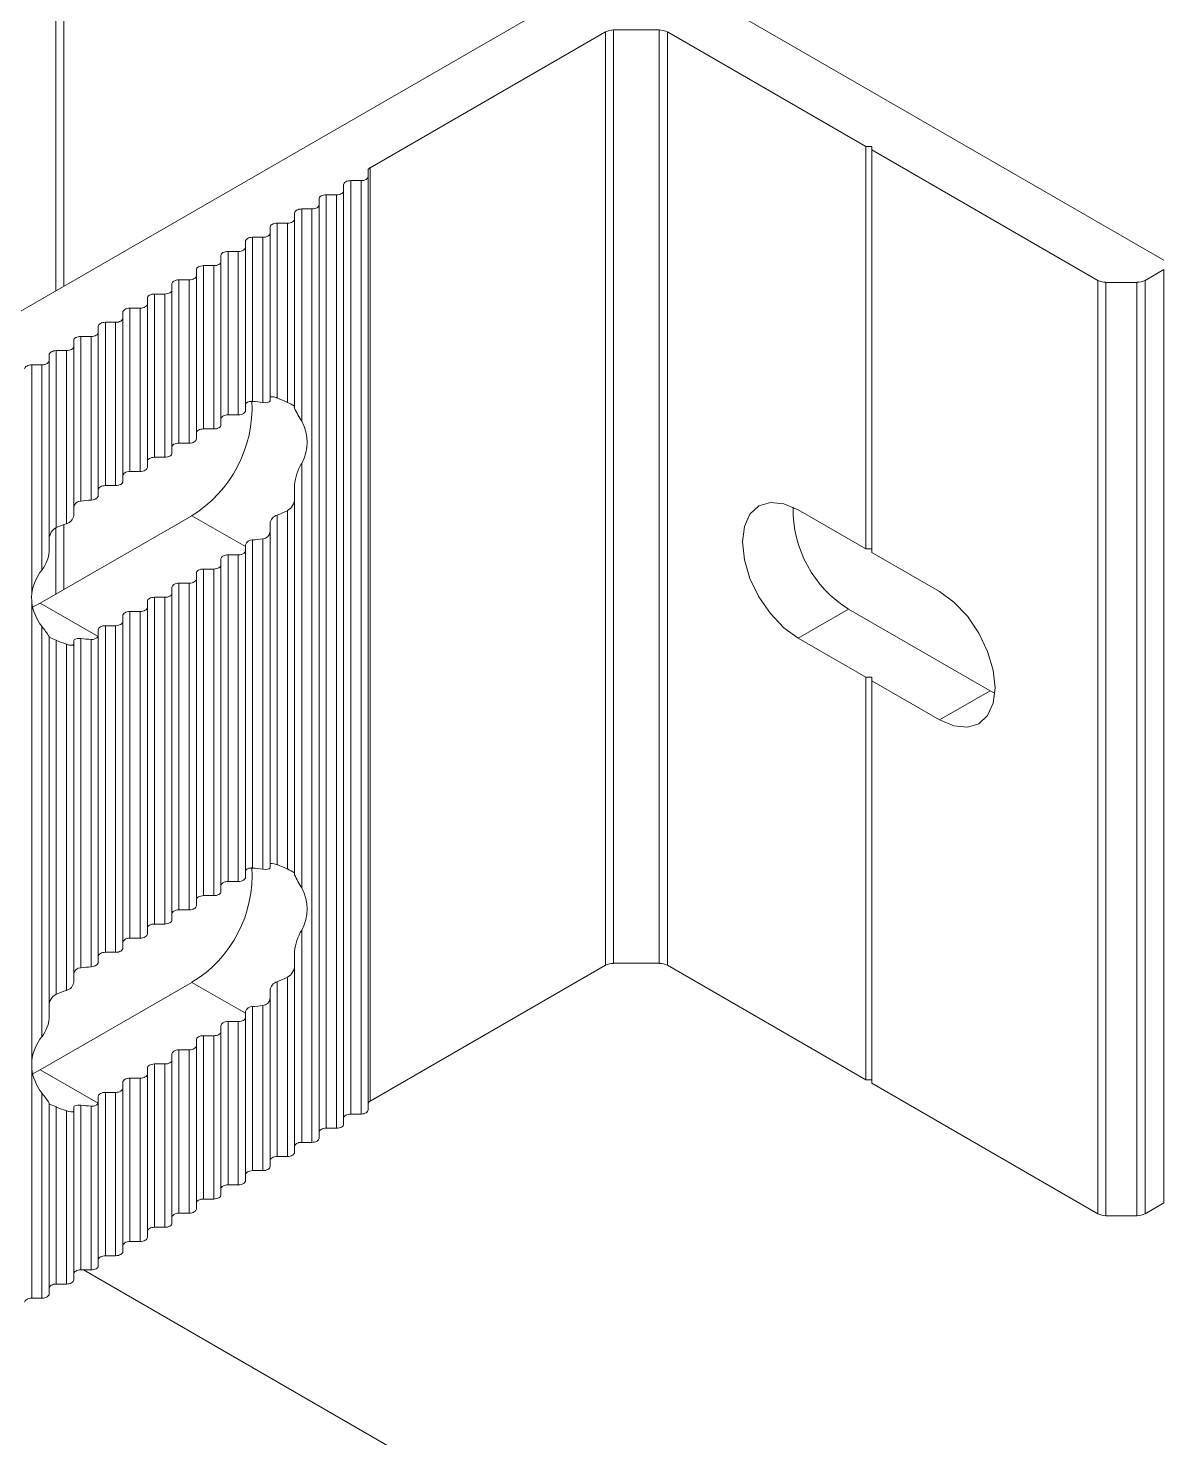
# Model space of a CAD drawing. Header units: millimetres. Extents: x 39 to 459, y 26 to 647.
# Drawn here: x 64.864 to 66.056, y 246.018 to 247.498 of the extents above; entities that cross this region are included whole.
import ezdxf

# ---------------------------------------------------------------- set-up
doc = ezdxf.new("R2010")
doc.units = ezdxf.units.MM
doc.layers.add('ANTET', color=7, linetype='Continuous')

# ---------------------------------------------------------------- blocks, each defined once
blk = doc.blocks.new('Griyaj Montajı')
at = {"color": 8, "linetype": 'Continuous', "lineweight": 15}
for p, q in [((11047.8477, 2139.5584), (11047.8477, 2138.9188)), ((11047.8562, 2139.5564), (11047.8562, 2138.9237)), ((11047.8477, 2138.6703), (11047.8477, 2138.6003)), ((11047.8562, 2138.6733), (11047.8562, 2138.6052))]:
    blk.add_line(p, q, dxfattribs=at)
at = {"color": 7, "linetype": 'Continuous', "lineweight": 15}
for p, q in [((11048.4607, 2139.2686), (11049.0109, 2138.951)), ((11048.3795, 2139.2257), (11047.6172, 2138.7857)), ((11048.4248, 2139.1907), (11048.1778, 2139.0481)), ((11048.4248, 2139.1907), (11048.4248, 2138.2108)), ((11048.4333, 2139.1927), (11048.4812, 2139.1927)), ((11048.4333, 2139.1927), (11048.4333, 2138.2129)), ((11048.4812, 2139.1927), (11048.4812, 2138.2129)), ((11048.4897, 2139.1907), (11048.698, 2139.0704)), ((11048.4897, 2139.1907), (11048.4897, 2138.2108)), ((11048.7044, 2139.0704), (11048.698, 2139.0704)), ((11048.698, 2139.0704), (11048.698, 2138.6479)), ((11048.7044, 2139.0704), (11048.7044, 2139.0667)), ((11048.7044, 2139.0667), (11048.9416, 2138.9298)), ((11048.7044, 2139.0667), (11048.7044, 2138.6442)), ((11048.1778, 2139.0481), (11048.1778, 2138.0682)), ((11048.1573, 2139.0345), (11048.1681, 2139.0345)), ((11048.1573, 2139.0345), (11048.1573, 2138.0546)), ((11048.1681, 2139.0345), (11048.1681, 2138.0546)), ((11048.1756, 2139.0388), (11048.1756, 2139.045)), ((11048.1756, 2139.0388), (11048.1756, 2138.059)), ((11048.1316, 2139.0196), (11048.1423, 2139.0196)), ((11048.1316, 2139.0196), (11048.1316, 2138.0398)), ((11048.1423, 2139.0196), (11048.1423, 2138.0398)), ((11048.1498, 2139.0239), (11048.1498, 2139.0302)), ((11048.1498, 2139.0239), (11048.1498, 2138.0441)), ((11048.1058, 2139.0048), (11048.1166, 2139.0048)), ((11048.1058, 2139.0048), (11048.1058, 2138.7819)), ((11048.1166, 2139.0048), (11048.1166, 2138.0249)), ((11048.1241, 2139.0091), (11048.1241, 2139.0153)), ((11048.1241, 2139.0091), (11048.1241, 2138.0292)), ((11048.0801, 2138.9899), (11048.0908, 2138.9899)), ((11048.0801, 2138.9899), (11048.0801, 2138.8063)), ((11048.0908, 2138.9899), (11048.0908, 2138.8018)), ((11048.0983, 2138.9942), (11048.0983, 2139.0004)), ((11048.0983, 2138.9942), (11048.0983, 2138.7977)), ((11048.0543, 2138.975), (11048.0651, 2138.975)), ((11048.0543, 2138.975), (11048.0543, 2138.8028)), ((11048.0651, 2138.975), (11048.0651, 2138.8016)), ((11048.0726, 2138.9793), (11048.0726, 2138.9856)), ((11048.0726, 2138.9793), (11048.0726, 2138.8033)), ((11048.0285, 2138.9601), (11048.0393, 2138.9601)), ((11048.0285, 2138.9601), (11048.0285, 2138.7887)), ((11048.0393, 2138.9601), (11048.0393, 2138.7887)), ((11048.0468, 2138.9645), (11048.0468, 2138.9707)), ((11048.0468, 2138.9645), (11048.0468, 2138.793)), ((11048.0028, 2138.9453), (11048.0135, 2138.9453)), ((11048.0028, 2138.9453), (11048.0028, 2138.7738)), ((11048.0135, 2138.9453), (11048.0135, 2138.7738)), ((11048.021, 2138.9496), (11048.021, 2138.9558)), ((11048.021, 2138.9496), (11048.021, 2138.7781)), ((11047.977, 2138.9304), (11047.9878, 2138.9304)), ((11047.977, 2138.9304), (11047.977, 2138.7589)), ((11047.9878, 2138.9304), (11047.9878, 2138.7589)), ((11047.9953, 2138.9347), (11047.9953, 2138.9409)), ((11047.9953, 2138.9347), (11047.9953, 2138.7633)), ((11048.9416, 2138.9298), (11048.9416, 2137.9499)), ((11048.9911, 2138.9298), (11049.0109, 2138.9412)), ((11048.9911, 2138.9298), (11048.9911, 2137.9499)), ((11049.0109, 2138.9412), (11049.0109, 2137.9614)), ((11047.9513, 2138.9155), (11047.962, 2138.9155)), ((11047.9513, 2138.9155), (11047.9513, 2138.7441)), ((11047.962, 2138.9155), (11047.962, 2138.7441)), ((11047.9695, 2138.9199), (11047.9695, 2138.9261)), ((11047.9695, 2138.9199), (11047.9695, 2138.7484)), ((11048.9501, 2138.9277), (11048.9826, 2138.9277)), ((11048.9501, 2138.9277), (11048.9501, 2137.9479)), ((11048.9826, 2138.9277), (11048.9826, 2137.9479)), ((11047.9255, 2138.9007), (11047.9363, 2138.9007)), ((11047.9255, 2138.9007), (11047.9255, 2138.7292)), ((11047.9363, 2138.9007), (11047.9363, 2138.7292)), ((11047.9438, 2138.905), (11047.9438, 2138.9112)), ((11047.9438, 2138.905), (11047.9438, 2138.7335)), ((11047.8998, 2138.8858), (11047.9105, 2138.8858)), ((11047.8998, 2138.8858), (11047.8998, 2138.7143)), ((11047.9105, 2138.8858), (11047.9105, 2138.7143)), ((11047.918, 2138.8901), (11047.918, 2138.8963)), ((11047.918, 2138.8901), (11047.918, 2138.7187)), ((11047.874, 2138.8709), (11047.8848, 2138.8709)), ((11047.874, 2138.8709), (11047.874, 2138.6981)), ((11047.8848, 2138.8709), (11047.8848, 2138.699)), ((11047.8923, 2138.8753), (11047.8923, 2138.8815)), ((11047.8923, 2138.8753), (11047.8923, 2138.7038)), ((11047.8482, 2138.8561), (11047.859, 2138.8561)), ((11047.8482, 2138.8561), (11047.8482, 2138.6702)), ((11047.859, 2138.8561), (11047.859, 2138.6743)), ((11047.8665, 2138.8604), (11047.8665, 2138.8666)), ((11047.8665, 2138.8604), (11047.8665, 2138.6831)), ((11047.8225, 2138.8412), (11047.8332, 2138.8412)), ((11047.8225, 2138.8412), (11047.8225, 2138.6004)), ((11047.8332, 2138.8412), (11047.8332, 2138.6261)), ((11047.8407, 2138.8455), (11047.8407, 2138.8517)), ((11047.8407, 2138.8455), (11047.8407, 2138.645)), ((11048.0983, 2138.7977), (11048.0983, 2138.7958)), ((11048.0393, 2138.7887), (11048.0285, 2138.7887)), ((11048.0135, 2138.7738), (11048.0028, 2138.7738)), ((11047.9878, 2138.7589), (11047.977, 2138.7589)), ((11047.962, 2138.7441), (11047.9513, 2138.7441)), ((11048.1058, 2138.7377), (11048.1058, 2138.2919)), ((11047.9363, 2138.7292), (11047.9255, 2138.7292)), ((11047.9105, 2138.7143), (11047.8998, 2138.7143)), ((11048.0983, 2138.7151), (11048.0983, 2138.7008)), ((11048.0983, 2138.7008), (11048.0983, 2138.3078)), ((11047.9905, 2138.6828), (11047.8314, 2138.5909)), ((11048.0468, 2138.6503), (11047.9905, 2138.6828)), ((11048.0801, 2138.6835), (11048.0801, 2138.3164)), ((11048.0908, 2138.6881), (11048.0908, 2138.3119)), ((11048.6269, 2138.6889), (11048.698, 2138.6479)), ((11048.0726, 2138.6654), (11048.0726, 2138.3134)), ((11048.0468, 2138.6503), (11048.0468, 2138.646)), ((11048.0543, 2138.6573), (11048.0543, 2138.3128)), ((11048.0651, 2138.6585), (11048.0651, 2138.3117)), ((11048.021, 2138.6374), (11048.021, 2138.6312)), ((11048.0393, 2138.6417), (11048.0285, 2138.6417)), ((11048.0285, 2138.6417), (11048.0285, 2138.2987)), ((11048.0393, 2138.6417), (11048.0393, 2138.2987)), ((11048.0468, 2138.646), (11048.0468, 2138.3031)), ((11048.698, 2138.6479), (11048.7044, 2138.6479)), ((11048.7044, 2138.6442), (11048.7754, 2138.6032)), ((11047.9953, 2138.6225), (11047.9953, 2138.6163)), ((11048.0135, 2138.6268), (11048.0028, 2138.6268)), ((11048.0028, 2138.6268), (11048.0028, 2138.2839)), ((11048.0135, 2138.6268), (11048.0135, 2138.2839)), ((11048.021, 2138.6312), (11048.021, 2138.2882)), ((11047.9695, 2138.6076), (11047.9695, 2138.6014)), ((11047.9878, 2138.612), (11047.977, 2138.612)), ((11047.977, 2138.612), (11047.977, 2138.269)), ((11047.9878, 2138.612), (11047.9878, 2138.269)), ((11047.9953, 2138.6163), (11047.9953, 2138.2733)), ((11047.8225, 2138.592), (11047.8225, 2138.1105)), ((11047.8314, 2138.5909), (11047.8233, 2138.5868)), ((11047.8921, 2138.5559), (11047.8314, 2138.5909)), ((11047.9438, 2138.5928), (11047.9438, 2138.5865)), ((11047.962, 2138.5971), (11047.9513, 2138.5971)), ((11047.9513, 2138.5971), (11047.9513, 2138.2541)), ((11047.962, 2138.5971), (11047.962, 2138.2541)), ((11047.9695, 2138.6014), (11047.9695, 2138.2585)), ((11047.918, 2138.5779), (11047.918, 2138.5717)), ((11047.9363, 2138.5822), (11047.9255, 2138.5822)), ((11047.9255, 2138.5822), (11047.9255, 2138.2393)), ((11047.9363, 2138.5822), (11047.9363, 2138.2393)), ((11047.9438, 2138.5865), (11047.9438, 2138.2436)), ((11048.68, 2138.5848), (11048.6269, 2138.5541)), ((11048.8285, 2138.499), (11048.68, 2138.5848)), ((11047.8332, 2138.5664), (11047.8332, 2138.1361)), ((11047.8923, 2138.563), (11047.8923, 2138.5568)), ((11047.9105, 2138.5673), (11047.8998, 2138.5673)), ((11047.8998, 2138.5673), (11047.8998, 2138.2244)), ((11047.9105, 2138.5673), (11047.9105, 2138.2244)), ((11047.918, 2138.5717), (11047.918, 2138.2287)), ((11047.8407, 2138.5561), (11047.8407, 2138.1551)), ((11047.8482, 2138.552), (11047.8482, 2138.1803)), ((11047.859, 2138.5478), (11047.859, 2138.1844)), ((11047.8665, 2138.5517), (11047.8665, 2138.5478)), ((11047.8665, 2138.5478), (11047.8665, 2138.1931)), ((11047.874, 2138.5538), (11047.874, 2138.2082)), ((11047.8848, 2138.5529), (11047.8848, 2138.2091)), ((11047.8923, 2138.5568), (11047.8923, 2138.2139)), ((11048.6269, 2138.5541), (11048.698, 2138.5131)), ((11048.698, 2138.5131), (11048.698, 2138.0906)), ((11048.698, 2138.5131), (11048.7044, 2138.5131)), ((11048.7044, 2138.5094), (11048.7044, 2138.5131)), ((11048.7044, 2138.5094), (11048.7044, 2138.0869)), ((11048.7044, 2138.5094), (11048.7754, 2138.4684)), ((11048.8285, 2138.499), (11048.7754, 2138.4684)), ((11048.8335, 2138.4964), (11048.8285, 2138.499)), ((11048.0393, 2138.2987), (11048.0285, 2138.2987)), ((11048.0983, 2138.3059), (11048.0983, 2138.3078)), ((11048.0135, 2138.2839), (11048.0028, 2138.2839)), ((11047.9878, 2138.269), (11047.977, 2138.269)), ((11047.962, 2138.2541), (11047.9513, 2138.2541)), ((11047.9363, 2138.2393), (11047.9255, 2138.2393)), ((11048.1058, 2138.2478), (11048.1058, 2138.0249)), ((11047.9105, 2138.2244), (11047.8998, 2138.2244)), ((11048.0983, 2138.2108), (11048.0983, 2138.2252)), ((11048.0983, 2138.2108), (11048.0983, 2138.0144)), ((11048.4248, 2138.2108), (11048.1778, 2138.0682)), ((11048.4333, 2138.2129), (11048.4812, 2138.2129)), ((11048.4897, 2138.2108), (11048.698, 2138.0906)), ((11047.9905, 2138.1928), (11047.8314, 2138.101)), ((11048.0468, 2138.1604), (11047.9905, 2138.1928)), ((11048.0801, 2138.1936), (11048.0801, 2138.01)), ((11048.0908, 2138.1981), (11048.0908, 2138.01)), ((11048.0726, 2138.1755), (11048.0726, 2137.9995)), ((11048.0468, 2138.1604), (11048.0468, 2138.1561)), ((11048.0543, 2138.1674), (11048.0543, 2137.9952)), ((11048.0651, 2138.1686), (11048.0651, 2137.9952)), ((11048.021, 2138.1474), (11048.021, 2138.1412)), ((11048.0393, 2138.1518), (11048.0285, 2138.1518)), ((11048.0285, 2138.1518), (11048.0285, 2137.9803)), ((11048.0393, 2138.1518), (11048.0393, 2137.9803)), ((11048.0468, 2138.1561), (11048.0468, 2137.9846)), ((11047.9953, 2138.1326), (11047.9953, 2138.1264)), ((11048.0135, 2138.1369), (11048.0028, 2138.1369)), ((11048.0028, 2138.1369), (11048.0028, 2137.9654)), ((11048.0135, 2138.1369), (11048.0135, 2137.9654)), ((11048.021, 2138.1412), (11048.021, 2137.9698)), ((11047.9695, 2138.1177), (11047.9695, 2138.1115)), ((11047.9878, 2138.122), (11047.977, 2138.122)), ((11047.977, 2138.122), (11047.977, 2137.9506)), ((11047.9878, 2138.122), (11047.9878, 2137.9506)), ((11047.9953, 2138.1264), (11047.9953, 2137.9549)), ((11047.8225, 2138.1021), (11047.8225, 2137.8613)), ((11047.8233, 2138.0969), (11047.8314, 2138.101)), ((11047.8921, 2138.066), (11047.8314, 2138.101)), ((11047.9438, 2138.1028), (11047.9438, 2138.0966)), ((11047.962, 2138.1072), (11047.9513, 2138.1072)), ((11047.9513, 2138.1072), (11047.9513, 2137.9357)), ((11047.962, 2138.1072), (11047.962, 2137.9357)), ((11047.9695, 2138.1115), (11047.9695, 2137.94)), ((11047.918, 2138.088), (11047.918, 2138.0817)), ((11047.9363, 2138.0923), (11047.9255, 2138.0923)), ((11047.9255, 2138.0923), (11047.9255, 2137.9208)), ((11047.9363, 2138.0923), (11047.9363, 2137.9208)), ((11047.9438, 2138.0966), (11047.9438, 2137.9251)), ((11048.7044, 2138.0906), (11048.698, 2138.0906)), ((11048.7044, 2138.0869), (11048.9416, 2137.9499)), ((11047.8332, 2138.0765), (11047.8332, 2137.8613)), ((11047.8923, 2138.0731), (11047.8923, 2138.0669)), ((11047.9105, 2138.0774), (11047.8998, 2138.0774)), ((11047.8998, 2138.0774), (11047.8998, 2137.9059)), ((11047.9105, 2138.0774), (11047.9105, 2137.9059)), ((11047.918, 2138.0817), (11047.918, 2137.9103)), ((11047.8407, 2138.0661), (11047.8407, 2137.8657)), ((11047.8482, 2138.062), (11047.8482, 2137.8762)), ((11047.859, 2138.0579), (11047.859, 2137.8762)), ((11047.8665, 2138.0579), (11047.8665, 2138.0618)), ((11047.8665, 2138.0579), (11047.8665, 2137.8805)), ((11047.874, 2138.0639), (11047.874, 2137.8911)), ((11047.8848, 2138.063), (11047.8848, 2137.8911)), ((11047.8923, 2138.0669), (11047.8923, 2137.8954)), ((11048.1573, 2138.0546), (11048.1681, 2138.0546)), ((11048.1316, 2138.0398), (11048.1423, 2138.0398)), ((11048.1058, 2138.0249), (11048.1166, 2138.0249)), ((11048.0801, 2138.01), (11048.0908, 2138.01)), ((11048.0543, 2137.9952), (11048.0651, 2137.9952)), ((11048.0285, 2137.9803), (11048.0393, 2137.9803)), ((11048.0028, 2137.9654), (11048.0135, 2137.9654)), ((11048.9911, 2137.9499), (11049.0109, 2137.9614)), ((11047.977, 2137.9506), (11047.9878, 2137.9506)), ((11048.9501, 2137.9479), (11048.9826, 2137.9479)), ((11047.9513, 2137.9357), (11047.962, 2137.9357)), ((11047.9255, 2137.9208), (11047.9363, 2137.9208)), ((11047.8998, 2137.9059), (11047.9105, 2137.9059)), ((11047.874, 2137.8911), (11047.8848, 2137.8911)), ((11047.8766, 2137.8911), (11052.0538, 2135.4796)), ((11047.8482, 2137.8762), (11047.859, 2137.8762)), ((11047.8225, 2137.8613), (11047.8332, 2137.8613))]:
    blk.add_line(p, q, dxfattribs=at)
at = {"color": 7, "linetype": 'Continuous', "lineweight": 15, "flags": 128}
for points in [[(11048.1498, 2139.0302), (11048.15, 2139.031), (11048.1504, 2139.0318), (11048.1511, 2139.0326), (11048.152, 2139.0332), (11048.1532, 2139.0338), (11048.1545, 2139.0342), (11048.1559, 2139.0344), (11048.1573, 2139.0345)], [(11048.1681, 2139.0345), (11048.1696, 2139.0346), (11048.171, 2139.0348), (11048.1723, 2139.0352), (11048.1734, 2139.0358), (11048.1743, 2139.0364), (11048.175, 2139.0372), (11048.1754, 2139.038), (11048.1756, 2139.0388)], [(11048.1241, 2139.0153), (11048.1242, 2139.0161), (11048.1246, 2139.0169), (11048.1253, 2139.0177), (11048.1263, 2139.0184), (11048.1274, 2139.0189), (11048.1287, 2139.0193), (11048.1301, 2139.0195), (11048.1316, 2139.0196)], [(11048.1423, 2139.0196), (11048.1438, 2139.0197), (11048.1452, 2139.0199), (11048.1465, 2139.0203), (11048.1476, 2139.0209), (11048.1486, 2139.0215), (11048.1493, 2139.0223), (11048.1497, 2139.0231), (11048.1498, 2139.0239)], [(11048.0983, 2139.0004), (11048.0985, 2139.0013), (11048.0989, 2139.0021), (11048.0996, 2139.0028), (11048.1005, 2139.0035), (11048.1016, 2139.004), (11048.1029, 2139.0044), (11048.1044, 2139.0047), (11048.1058, 2139.0048)], [(11048.1166, 2139.0048), (11048.118, 2139.0048), (11048.1194, 2139.0051), (11048.1207, 2139.0055), (11048.1219, 2139.006), (11048.1228, 2139.0067), (11048.1235, 2139.0074), (11048.1239, 2139.0082), (11048.1241, 2139.0091)], [(11048.0726, 2138.9856), (11048.0727, 2138.9864), (11048.0731, 2138.9872), (11048.0738, 2138.988), (11048.0748, 2138.9886), (11048.0759, 2138.9892), (11048.0772, 2138.9896), (11048.0786, 2138.9898), (11048.0801, 2138.9899)], [(11048.0908, 2138.9899), (11048.0923, 2138.99), (11048.0937, 2138.9902), (11048.095, 2138.9906), (11048.0961, 2138.9911), (11048.0971, 2138.9918), (11048.0977, 2138.9926), (11048.0982, 2138.9934), (11048.0983, 2138.9942)], [(11048.0468, 2138.9707), (11048.0469, 2138.9715), (11048.0474, 2138.9723), (11048.0481, 2138.9731), (11048.049, 2138.9737), (11048.0501, 2138.9743), (11048.0514, 2138.9747), (11048.0528, 2138.9749), (11048.0543, 2138.975)], [(11048.0651, 2138.975), (11048.0665, 2138.9751), (11048.0679, 2138.9753), (11048.0692, 2138.9757), (11048.0704, 2138.9763), (11048.0713, 2138.9769), (11048.072, 2138.9777), (11048.0724, 2138.9785), (11048.0726, 2138.9793)], [(11048.021, 2138.9558), (11048.0212, 2138.9567), (11048.0216, 2138.9575), (11048.0223, 2138.9582), (11048.0232, 2138.9589), (11048.0244, 2138.9594), (11048.0257, 2138.9598), (11048.0271, 2138.9601), (11048.0285, 2138.9601)], [(11048.0393, 2138.9601), (11048.0408, 2138.9602), (11048.0422, 2138.9605), (11048.0435, 2138.9609), (11048.0446, 2138.9614), (11048.0455, 2138.9621), (11048.0462, 2138.9628), (11048.0467, 2138.9636), (11048.0468, 2138.9645)], [(11047.9953, 2138.9409), (11047.9954, 2138.9418), (11047.9959, 2138.9426), (11047.9965, 2138.9433), (11047.9975, 2138.944), (11047.9986, 2138.9445), (11047.9999, 2138.9449), (11048.0013, 2138.9452), (11048.0028, 2138.9453)], [(11048.0135, 2138.9453), (11048.015, 2138.9454), (11048.0164, 2138.9456), (11048.0177, 2138.946), (11048.0188, 2138.9465), (11048.0198, 2138.9472), (11048.0205, 2138.9479), (11048.0209, 2138.9488), (11048.021, 2138.9496)], [(11047.9695, 2138.9261), (11047.9697, 2138.9269), (11047.9701, 2138.9277), (11047.9708, 2138.9285), (11047.9717, 2138.9291), (11047.9729, 2138.9297), (11047.9742, 2138.9301), (11047.9756, 2138.9303), (11047.977, 2138.9304)], [(11047.9878, 2138.9304), (11047.9892, 2138.9305), (11047.9907, 2138.9307), (11047.992, 2138.9311), (11047.9931, 2138.9317), (11047.994, 2138.9323), (11047.9947, 2138.9331), (11047.9951, 2138.9339), (11047.9953, 2138.9347)], [(11047.9438, 2138.9112), (11047.9439, 2138.912), (11047.9443, 2138.9129), (11047.945, 2138.9136), (11047.946, 2138.9143), (11047.9471, 2138.9148), (11047.9484, 2138.9152), (11047.9498, 2138.9155), (11047.9513, 2138.9155)], [(11047.962, 2138.9155), (11047.9635, 2138.9156), (11047.9649, 2138.9159), (11047.9662, 2138.9163), (11047.9673, 2138.9168), (11047.9683, 2138.9175), (11047.969, 2138.9182), (11047.9694, 2138.919), (11047.9695, 2138.9199)], [(11047.918, 2138.8963), (11047.9182, 2138.8972), (11047.9186, 2138.898), (11047.9193, 2138.8987), (11047.9202, 2138.8994), (11047.9213, 2138.8999), (11047.9226, 2138.9003), (11047.9241, 2138.9006), (11047.9255, 2138.9007)], [(11047.9363, 2138.9007), (11047.9377, 2138.9007), (11047.9391, 2138.901), (11047.9404, 2138.9014), (11047.9416, 2138.9019), (11047.9425, 2138.9026), (11047.9432, 2138.9033), (11047.9436, 2138.9041), (11047.9438, 2138.905)], [(11047.8923, 2138.8815), (11047.8924, 2138.8823), (11047.8928, 2138.8831), (11047.8935, 2138.8839), (11047.8945, 2138.8845), (11047.8956, 2138.8851), (11047.8969, 2138.8855), (11047.8983, 2138.8857), (11047.8998, 2138.8858)], [(11047.9105, 2138.8858), (11047.912, 2138.8859), (11047.9134, 2138.8861), (11047.9147, 2138.8865), (11047.9158, 2138.8871), (11047.9167, 2138.8877), (11047.9174, 2138.8885), (11047.9179, 2138.8893), (11047.918, 2138.8901)], [(11047.8665, 2138.8666), (11047.8666, 2138.8674), (11047.8671, 2138.8683), (11047.8678, 2138.869), (11047.8687, 2138.8697), (11047.8698, 2138.8702), (11047.8711, 2138.8706), (11047.8725, 2138.8708), (11047.874, 2138.8709)], [(11047.8848, 2138.8709), (11047.8862, 2138.871), (11047.8876, 2138.8713), (11047.8889, 2138.8717), (11047.8901, 2138.8722), (11047.891, 2138.8728), (11047.8917, 2138.8736), (11047.8921, 2138.8744), (11047.8923, 2138.8753)], [(11047.8407, 2138.8517), (11047.8409, 2138.8526), (11047.8413, 2138.8534), (11047.842, 2138.8541), (11047.8429, 2138.8548), (11047.8441, 2138.8553), (11047.8454, 2138.8557), (11047.8468, 2138.856), (11047.8482, 2138.8561)], [(11047.859, 2138.8561), (11047.8605, 2138.8561), (11047.8619, 2138.8564), (11047.8632, 2138.8568), (11047.8643, 2138.8573), (11047.8652, 2138.858), (11047.8659, 2138.8587), (11047.8664, 2138.8595), (11047.8665, 2138.8604)], [(11047.815, 2138.8369), (11047.8151, 2138.8377), (11047.8156, 2138.8385), (11047.8162, 2138.8393), (11047.8172, 2138.8399), (11047.8183, 2138.8405), (11047.8196, 2138.8409), (11047.821, 2138.8411), (11047.8225, 2138.8412)], [(11047.8332, 2138.8412), (11047.8347, 2138.8413), (11047.8361, 2138.8415), (11047.8374, 2138.8419), (11047.8385, 2138.8425), (11047.8395, 2138.8431), (11047.8402, 2138.8439), (11047.8406, 2138.8447), (11047.8407, 2138.8455)], [(11048.0468, 2138.7992), (11048.0469, 2138.7997), (11048.0476, 2138.801), (11048.049, 2138.802), (11048.0511, 2138.8026), (11048.0535, 2138.8028), (11048.0543, 2138.8028)], [(11048.0651, 2138.8016), (11048.0657, 2138.8015), (11048.0681, 2138.8014), (11048.0702, 2138.8017), (11048.0717, 2138.8022), (11048.0725, 2138.803), (11048.0726, 2138.8033)], [(11048.0726, 2138.8069), (11048.0726, 2138.807), (11048.073, 2138.8075), (11048.0743, 2138.8077), (11048.0763, 2138.8075), (11048.0791, 2138.8067), (11048.0801, 2138.8063)], [(11048.0285, 2138.7887), (11048.0271, 2138.7886), (11048.0257, 2138.7883), (11048.0244, 2138.7879), (11048.0232, 2138.7874), (11048.0223, 2138.7867), (11048.0216, 2138.786), (11048.0212, 2138.7852), (11048.021, 2138.7843)], [(11048.0468, 2138.793), (11048.0467, 2138.7922), (11048.0462, 2138.7913), (11048.0455, 2138.7906), (11048.0446, 2138.7899), (11048.0435, 2138.7894), (11048.0422, 2138.789), (11048.0408, 2138.7888), (11048.0393, 2138.7887)], [(11048.0028, 2138.7738), (11048.0013, 2138.7737), (11047.9999, 2138.7735), (11047.9986, 2138.7731), (11047.9975, 2138.7725), (11047.9965, 2138.7719), (11047.9959, 2138.7711), (11047.9954, 2138.7703), (11047.9953, 2138.7695)], [(11048.021, 2138.7781), (11048.0209, 2138.7773), (11048.0205, 2138.7765), (11048.0198, 2138.7757), (11048.0188, 2138.7751), (11048.0177, 2138.7745), (11048.0164, 2138.7741), (11048.015, 2138.7739), (11048.0135, 2138.7738)], [(11047.977, 2138.7589), (11047.9756, 2138.7588), (11047.9742, 2138.7586), (11047.9729, 2138.7582), (11047.9717, 2138.7577), (11047.9708, 2138.757), (11047.9701, 2138.7563), (11047.9697, 2138.7554), (11047.9695, 2138.7546)], [(11047.9953, 2138.7633), (11047.9951, 2138.7624), (11047.9947, 2138.7616), (11047.994, 2138.7609), (11047.9931, 2138.7602), (11047.992, 2138.7597), (11047.9907, 2138.7593), (11047.9892, 2138.759), (11047.9878, 2138.7589)], [(11047.9513, 2138.7441), (11047.9498, 2138.744), (11047.9484, 2138.7437), (11047.9471, 2138.7433), (11047.946, 2138.7428), (11047.945, 2138.7421), (11047.9443, 2138.7414), (11047.9439, 2138.7406), (11047.9438, 2138.7397)], [(11047.9695, 2138.7484), (11047.9694, 2138.7475), (11047.969, 2138.7467), (11047.9683, 2138.746), (11047.9673, 2138.7453), (11047.9662, 2138.7448), (11047.9649, 2138.7444), (11047.9635, 2138.7441), (11047.962, 2138.7441)], [(11047.9255, 2138.7292), (11047.9241, 2138.7291), (11047.9226, 2138.7289), (11047.9213, 2138.7285), (11047.9202, 2138.7279), (11047.9193, 2138.7273), (11047.9186, 2138.7265), (11047.9182, 2138.7257), (11047.918, 2138.7249)], [(11047.9438, 2138.7335), (11047.9436, 2138.7327), (11047.9432, 2138.7319), (11047.9425, 2138.7311), (11047.9416, 2138.7305), (11047.9404, 2138.7299), (11047.9391, 2138.7295), (11047.9377, 2138.7293), (11047.9363, 2138.7292)], [(11047.8998, 2138.7143), (11047.8983, 2138.7142), (11047.8969, 2138.714), (11047.8956, 2138.7136), (11047.8945, 2138.7131), (11047.8935, 2138.7124), (11047.8928, 2138.7116), (11047.8924, 2138.7108), (11047.8923, 2138.71)], [(11047.918, 2138.7187), (11047.9179, 2138.7178), (11047.9174, 2138.717), (11047.9167, 2138.7162), (11047.9158, 2138.7156), (11047.9147, 2138.7151), (11047.9134, 2138.7147), (11047.912, 2138.7144), (11047.9105, 2138.7143)], [(11048.6269, 2138.6889), (11048.6118, 2138.6953), (11048.5978, 2138.6967), (11048.5857, 2138.693), (11048.5764, 2138.6844), (11048.5706, 2138.6715), (11048.5686, 2138.6552), (11048.5706, 2138.6366), (11048.5764, 2138.617), (11048.5857, 2138.5977), (11048.5978, 2138.58), (11048.6118, 2138.5652), (11048.6269, 2138.5541)], [(11048.0726, 2138.6743), (11048.0726, 2138.6713), (11048.0726, 2138.6684), (11048.0726, 2138.6654)], [(11048.0468, 2138.6523), (11048.0468, 2138.6513), (11048.0468, 2138.6503)], [(11048.0285, 2138.6417), (11048.0271, 2138.6416), (11048.0257, 2138.6414), (11048.0244, 2138.641), (11048.0232, 2138.6404), (11048.0223, 2138.6398), (11048.0216, 2138.639), (11048.0212, 2138.6382), (11048.021, 2138.6374)], [(11048.0468, 2138.646), (11048.0467, 2138.6452), (11048.0462, 2138.6444), (11048.0455, 2138.6436), (11048.0446, 2138.643), (11048.0435, 2138.6424), (11048.0422, 2138.642), (11048.0408, 2138.6418), (11048.0393, 2138.6417)], [(11048.0028, 2138.6268), (11048.0013, 2138.6267), (11047.9999, 2138.6265), (11047.9986, 2138.6261), (11047.9975, 2138.6256), (11047.9965, 2138.6249), (11047.9959, 2138.6241), (11047.9954, 2138.6233), (11047.9953, 2138.6225)], [(11048.021, 2138.6312), (11048.0209, 2138.6303), (11048.0205, 2138.6295), (11048.0198, 2138.6287), (11048.0188, 2138.6281), (11048.0177, 2138.6276), (11048.0164, 2138.6272), (11048.015, 2138.6269), (11048.0135, 2138.6268)], [(11047.977, 2138.612), (11047.9756, 2138.6119), (11047.9742, 2138.6116), (11047.9729, 2138.6112), (11047.9717, 2138.6107), (11047.9708, 2138.61), (11047.9701, 2138.6093), (11047.9697, 2138.6085), (11047.9695, 2138.6076)], [(11047.9953, 2138.6163), (11047.9951, 2138.6154), (11047.9947, 2138.6146), (11047.994, 2138.6139), (11047.9931, 2138.6132), (11047.992, 2138.6127), (11047.9907, 2138.6123), (11047.9892, 2138.612), (11047.9878, 2138.612)], [(11047.8225, 2138.592), (11047.8223, 2138.5984), (11047.8225, 2138.6004)], [(11047.9513, 2138.5971), (11047.9498, 2138.597), (11047.9484, 2138.5968), (11047.9471, 2138.5964), (11047.946, 2138.5958), (11047.945, 2138.5952), (11047.9443, 2138.5944), (11047.9439, 2138.5936), (11047.9438, 2138.5928)], [(11047.9695, 2138.6014), (11047.9694, 2138.6006), (11047.969, 2138.5998), (11047.9683, 2138.599), (11047.9673, 2138.5984), (11047.9662, 2138.5978), (11047.9649, 2138.5974), (11047.9635, 2138.5972), (11047.962, 2138.5971)], [(11048.7754, 2138.4684), (11048.7905, 2138.462), (11048.8046, 2138.4606), (11048.8167, 2138.4643), (11048.8259, 2138.4729), (11048.8318, 2138.4858), (11048.8338, 2138.5021), (11048.8318, 2138.5207), (11048.8259, 2138.5403), (11048.8167, 2138.5596), (11048.8046, 2138.5773), (11048.7905, 2138.5921), (11048.7754, 2138.6032)], [(11047.9255, 2138.5822), (11047.9241, 2138.5821), (11047.9226, 2138.5819), (11047.9213, 2138.5815), (11047.9202, 2138.5809), (11047.9193, 2138.5803), (11047.9186, 2138.5795), (11047.9182, 2138.5787), (11047.918, 2138.5779)], [(11047.9438, 2138.5865), (11047.9436, 2138.5857), (11047.9432, 2138.5849), (11047.9425, 2138.5841), (11047.9416, 2138.5835), (11047.9404, 2138.5829), (11047.9391, 2138.5825), (11047.9377, 2138.5823), (11047.9363, 2138.5822)], [(11047.8998, 2138.5673), (11047.8983, 2138.5673), (11047.8969, 2138.567), (11047.8956, 2138.5666), (11047.8945, 2138.5661), (11047.8935, 2138.5654), (11047.8928, 2138.5647), (11047.8924, 2138.5639), (11047.8923, 2138.563)], [(11047.918, 2138.5717), (11047.9179, 2138.5708), (11047.9174, 2138.57), (11047.9167, 2138.5693), (11047.9158, 2138.5686), (11047.9147, 2138.5681), (11047.9134, 2138.5677), (11047.912, 2138.5674), (11047.9105, 2138.5673)], [(11047.8665, 2138.5478), (11047.8664, 2138.5474), (11047.8657, 2138.5469), (11047.8641, 2138.5467), (11047.8618, 2138.547), (11047.859, 2138.5478)], [(11047.874, 2138.5538), (11047.8724, 2138.5539), (11047.8701, 2138.5538), (11047.8682, 2138.5533), (11047.8669, 2138.5526), (11047.8665, 2138.5517)], [(11048.0543, 2138.3128), (11048.0527, 2138.3129), (11048.0503, 2138.3126), (11048.0484, 2138.3118), (11048.0472, 2138.3106), (11048.0468, 2138.3093)], [(11048.0726, 2138.3134), (11048.0725, 2138.3129), (11048.0716, 2138.3122), (11048.07, 2138.3117), (11048.0677, 2138.3115), (11048.0651, 2138.3117), (11048.0651, 2138.3117)], [(11048.0801, 2138.3164), (11048.0795, 2138.3166), (11048.0771, 2138.3174), (11048.0748, 2138.3178), (11048.0731, 2138.3176), (11048.0726, 2138.317), (11048.0726, 2138.317)], [(11048.0285, 2138.2987), (11048.0271, 2138.2987), (11048.0257, 2138.2984), (11048.0244, 2138.298), (11048.0232, 2138.2975), (11048.0223, 2138.2968), (11048.0216, 2138.2961), (11048.0212, 2138.2953), (11048.021, 2138.2944)], [(11048.0468, 2138.3031), (11048.0467, 2138.3022), (11048.0462, 2138.3014), (11048.0455, 2138.3007), (11048.0446, 2138.3), (11048.0435, 2138.2995), (11048.0422, 2138.2991), (11048.0408, 2138.2988), (11048.0393, 2138.2987)], [(11048.0028, 2138.2839), (11048.0013, 2138.2838), (11047.9999, 2138.2835), (11047.9986, 2138.2831), (11047.9975, 2138.2826), (11047.9965, 2138.2819), (11047.9959, 2138.2812), (11047.9954, 2138.2804), (11047.9953, 2138.2795)], [(11048.021, 2138.2882), (11048.0209, 2138.2874), (11048.0205, 2138.2865), (11048.0198, 2138.2858), (11048.0188, 2138.2851), (11048.0177, 2138.2846), (11048.0164, 2138.2842), (11048.015, 2138.284), (11048.0135, 2138.2839)], [(11047.977, 2138.269), (11047.9756, 2138.2689), (11047.9742, 2138.2687), (11047.9729, 2138.2683), (11047.9717, 2138.2677), (11047.9708, 2138.2671), (11047.9701, 2138.2663), (11047.9697, 2138.2655), (11047.9695, 2138.2647)], [(11047.9953, 2138.2733), (11047.9951, 2138.2725), (11047.9947, 2138.2717), (11047.994, 2138.2709), (11047.9931, 2138.2703), (11047.992, 2138.2697), (11047.9907, 2138.2693), (11047.9892, 2138.2691), (11047.9878, 2138.269)], [(11047.9513, 2138.2541), (11047.9498, 2138.2541), (11047.9484, 2138.2538), (11047.9471, 2138.2534), (11047.946, 2138.2529), (11047.945, 2138.2522), (11047.9443, 2138.2515), (11047.9439, 2138.2507), (11047.9438, 2138.2498)], [(11047.9695, 2138.2585), (11047.9694, 2138.2576), (11047.969, 2138.2568), (11047.9683, 2138.2561), (11047.9673, 2138.2554), (11047.9662, 2138.2549), (11047.9649, 2138.2545), (11047.9635, 2138.2542), (11047.962, 2138.2541)], [(11047.9255, 2138.2393), (11047.9241, 2138.2392), (11047.9226, 2138.2389), (11047.9213, 2138.2385), (11047.9202, 2138.238), (11047.9193, 2138.2373), (11047.9186, 2138.2366), (11047.9182, 2138.2358), (11047.918, 2138.2349)], [(11047.9438, 2138.2436), (11047.9436, 2138.2428), (11047.9432, 2138.2419), (11047.9425, 2138.2412), (11047.9416, 2138.2405), (11047.9404, 2138.24), (11047.9391, 2138.2396), (11047.9377, 2138.2393), (11047.9363, 2138.2393)], [(11047.8998, 2138.2244), (11047.8983, 2138.2243), (11047.8969, 2138.2241), (11047.8956, 2138.2237), (11047.8945, 2138.2231), (11047.8935, 2138.2225), (11047.8928, 2138.2217), (11047.8924, 2138.2209), (11047.8923, 2138.2201)], [(11047.918, 2138.2287), (11047.9179, 2138.2279), (11047.9174, 2138.2271), (11047.9167, 2138.2263), (11047.9158, 2138.2257), (11047.9147, 2138.2251), (11047.9134, 2138.2247), (11047.912, 2138.2245), (11047.9105, 2138.2244)], [(11048.0726, 2138.1755), (11048.0726, 2138.1784), (11048.0726, 2138.1814), (11048.0726, 2138.1844)], [(11048.0468, 2138.1604), (11048.0468, 2138.1613), (11048.0468, 2138.1623)], [(11048.0285, 2138.1518), (11048.0271, 2138.1517), (11048.0257, 2138.1514), (11048.0244, 2138.151), (11048.0232, 2138.1505), (11048.0223, 2138.1498), (11048.0216, 2138.1491), (11048.0212, 2138.1483), (11048.021, 2138.1474)], [(11048.0468, 2138.1561), (11048.0467, 2138.1553), (11048.0462, 2138.1544), (11048.0455, 2138.1537), (11048.0446, 2138.153), (11048.0435, 2138.1525), (11048.0422, 2138.1521), (11048.0408, 2138.1518), (11048.0393, 2138.1518)], [(11048.0028, 2138.1369), (11048.0013, 2138.1368), (11047.9999, 2138.1366), (11047.9986, 2138.1362), (11047.9975, 2138.1356), (11047.9965, 2138.135), (11047.9959, 2138.1342), (11047.9954, 2138.1334), (11047.9953, 2138.1326)], [(11048.021, 2138.1412), (11048.0209, 2138.1404), (11048.0205, 2138.1396), (11048.0198, 2138.1388), (11048.0188, 2138.1382), (11048.0177, 2138.1376), (11048.0164, 2138.1372), (11048.015, 2138.137), (11048.0135, 2138.1369)], [(11047.977, 2138.122), (11047.9756, 2138.1219), (11047.9742, 2138.1217), (11047.9729, 2138.1213), (11047.9717, 2138.1208), (11047.9708, 2138.1201), (11047.9701, 2138.1194), (11047.9697, 2138.1185), (11047.9695, 2138.1177)], [(11047.9953, 2138.1264), (11047.9951, 2138.1255), (11047.9947, 2138.1247), (11047.994, 2138.124), (11047.9931, 2138.1233), (11047.992, 2138.1228), (11047.9907, 2138.1224), (11047.9892, 2138.1221), (11047.9878, 2138.122)], [(11047.8225, 2138.1105), (11047.8224, 2138.1095), (11047.8225, 2138.1021)], [(11047.9513, 2138.1072), (11047.9498, 2138.1071), (11047.9484, 2138.1068), (11047.9471, 2138.1064), (11047.946, 2138.1059), (11047.945, 2138.1052), (11047.9443, 2138.1045), (11047.9439, 2138.1037), (11047.9438, 2138.1028)], [(11047.9695, 2138.1115), (11047.9694, 2138.1106), (11047.969, 2138.1098), (11047.9683, 2138.1091), (11047.9673, 2138.1084), (11047.9662, 2138.1079), (11047.9649, 2138.1075), (11047.9635, 2138.1072), (11047.962, 2138.1072)], [(11047.9255, 2138.0923), (11047.9241, 2138.0922), (11047.9226, 2138.092), (11047.9213, 2138.0916), (11047.9202, 2138.091), (11047.9193, 2138.0904), (11047.9186, 2138.0896), (11047.9182, 2138.0888), (11047.918, 2138.088)], [(11047.9438, 2138.0966), (11047.9436, 2138.0958), (11047.9432, 2138.095), (11047.9425, 2138.0942), (11047.9416, 2138.0936), (11047.9404, 2138.093), (11047.9391, 2138.0926), (11047.9377, 2138.0924), (11047.9363, 2138.0923)], [(11047.8998, 2138.0774), (11047.8983, 2138.0773), (11047.8969, 2138.0771), (11047.8956, 2138.0767), (11047.8945, 2138.0762), (11047.8935, 2138.0755), (11047.8928, 2138.0747), (11047.8924, 2138.0739), (11047.8923, 2138.0731)], [(11047.918, 2138.0817), (11047.9179, 2138.0809), (11047.9174, 2138.0801), (11047.9167, 2138.0793), (11047.9158, 2138.0787), (11047.9147, 2138.0781), (11047.9134, 2138.0777), (11047.912, 2138.0775), (11047.9105, 2138.0774)], [(11047.859, 2138.0579), (11047.8592, 2138.0579), (11047.8615, 2138.0572), (11047.8638, 2138.0568), (11047.8656, 2138.057), (11047.8665, 2138.0576), (11047.8665, 2138.0579)], [(11047.8665, 2138.0618), (11047.8665, 2138.062), (11047.8671, 2138.0629), (11047.8686, 2138.0635), (11047.8707, 2138.0639), (11047.8732, 2138.0639), (11047.874, 2138.0639)], [(11048.1681, 2138.0546), (11048.1696, 2138.0547), (11048.171, 2138.055), (11048.1723, 2138.0554), (11048.1734, 2138.0559), (11048.1743, 2138.0566), (11048.175, 2138.0573), (11048.1754, 2138.0581), (11048.1756, 2138.059)], [(11048.1423, 2138.0398), (11048.1438, 2138.0399), (11048.1452, 2138.0401), (11048.1465, 2138.0405), (11048.1476, 2138.041), (11048.1486, 2138.0417), (11048.1493, 2138.0424), (11048.1497, 2138.0433), (11048.1498, 2138.0441)], [(11048.1498, 2138.0503), (11048.15, 2138.0512), (11048.1504, 2138.052), (11048.1511, 2138.0527), (11048.152, 2138.0534), (11048.1532, 2138.0539), (11048.1545, 2138.0543), (11048.1559, 2138.0546), (11048.1573, 2138.0546)], [(11048.1166, 2138.0249), (11048.118, 2138.025), (11048.1194, 2138.0252), (11048.1207, 2138.0256), (11048.1219, 2138.0262), (11048.1228, 2138.0268), (11048.1235, 2138.0276), (11048.1239, 2138.0284), (11048.1241, 2138.0292)], [(11048.1241, 2138.0354), (11048.1242, 2138.0363), (11048.1246, 2138.0371), (11048.1253, 2138.0378), (11048.1263, 2138.0385), (11048.1274, 2138.039), (11048.1287, 2138.0394), (11048.1301, 2138.0397), (11048.1316, 2138.0398)], [(11048.0908, 2138.01), (11048.0923, 2138.0101), (11048.0937, 2138.0104), (11048.095, 2138.0108), (11048.0961, 2138.0113), (11048.0971, 2138.012), (11048.0977, 2138.0127), (11048.0982, 2138.0135), (11048.0983, 2138.0144)], [(11048.0983, 2138.0206), (11048.0985, 2138.0214), (11048.0989, 2138.0222), (11048.0996, 2138.023), (11048.1005, 2138.0236), (11048.1016, 2138.0242), (11048.1029, 2138.0246), (11048.1044, 2138.0248), (11048.1058, 2138.0249)], [(11048.0651, 2137.9952), (11048.0665, 2137.9952), (11048.0679, 2137.9955), (11048.0692, 2137.9959), (11048.0704, 2137.9964), (11048.0713, 2137.9971), (11048.072, 2137.9978), (11048.0724, 2137.9986), (11048.0726, 2137.9995)], [(11048.0726, 2138.0057), (11048.0727, 2138.0065), (11048.0731, 2138.0074), (11048.0738, 2138.0081), (11048.0748, 2138.0088), (11048.0759, 2138.0093), (11048.0772, 2138.0097), (11048.0786, 2138.0099), (11048.0801, 2138.01)], [(11048.0393, 2137.9803), (11048.0408, 2137.9804), (11048.0422, 2137.9806), (11048.0435, 2137.981), (11048.0446, 2137.9816), (11048.0455, 2137.9822), (11048.0462, 2137.983), (11048.0467, 2137.9838), (11048.0468, 2137.9846)], [(11048.0468, 2137.9908), (11048.0469, 2137.9917), (11048.0474, 2137.9925), (11048.0481, 2137.9932), (11048.049, 2137.9939), (11048.0501, 2137.9944), (11048.0514, 2137.9948), (11048.0528, 2137.9951), (11048.0543, 2137.9952)], [(11048.0135, 2137.9654), (11048.015, 2137.9655), (11048.0164, 2137.9658), (11048.0177, 2137.9662), (11048.0188, 2137.9667), (11048.0198, 2137.9673), (11048.0205, 2137.9681), (11048.0209, 2137.9689), (11048.021, 2137.9698)], [(11048.021, 2137.976), (11048.0212, 2137.9768), (11048.0216, 2137.9776), (11048.0223, 2137.9784), (11048.0232, 2137.979), (11048.0244, 2137.9796), (11048.0257, 2137.98), (11048.0271, 2137.9802), (11048.0285, 2137.9803)], [(11047.9878, 2137.9506), (11047.9892, 2137.9506), (11047.9907, 2137.9509), (11047.992, 2137.9513), (11047.9931, 2137.9518), (11047.994, 2137.9525), (11047.9947, 2137.9532), (11047.9951, 2137.954), (11047.9953, 2137.9549)], [(11047.9953, 2137.9611), (11047.9954, 2137.9619), (11047.9959, 2137.9627), (11047.9965, 2137.9635), (11047.9975, 2137.9642), (11047.9986, 2137.9647), (11047.9999, 2137.9651), (11048.0013, 2137.9653), (11048.0028, 2137.9654)], [(11047.962, 2137.9357), (11047.9635, 2137.9358), (11047.9649, 2137.936), (11047.9662, 2137.9364), (11047.9673, 2137.937), (11047.9683, 2137.9376), (11047.969, 2137.9384), (11047.9694, 2137.9392), (11047.9695, 2137.94)], [(11047.9695, 2137.9462), (11047.9697, 2137.9471), (11047.9701, 2137.9479), (11047.9708, 2137.9486), (11047.9717, 2137.9493), (11047.9729, 2137.9498), (11047.9742, 2137.9502), (11047.9756, 2137.9505), (11047.977, 2137.9506)], [(11047.9363, 2137.9208), (11047.9377, 2137.9209), (11047.9391, 2137.9211), (11047.9404, 2137.9215), (11047.9416, 2137.9221), (11047.9425, 2137.9227), (11047.9432, 2137.9235), (11047.9436, 2137.9243), (11047.9438, 2137.9251)], [(11047.9438, 2137.9314), (11047.9439, 2137.9322), (11047.9443, 2137.933), (11047.945, 2137.9338), (11047.946, 2137.9344), (11047.9471, 2137.935), (11047.9484, 2137.9354), (11047.9498, 2137.9356), (11047.9513, 2137.9357)], [(11047.9105, 2137.9059), (11047.912, 2137.906), (11047.9134, 2137.9063), (11047.9147, 2137.9067), (11047.9158, 2137.9072), (11047.9167, 2137.9079), (11047.9174, 2137.9086), (11047.9179, 2137.9094), (11047.918, 2137.9103)], [(11047.918, 2137.9165), (11047.9182, 2137.9173), (11047.9186, 2137.9181), (11047.9193, 2137.9189), (11047.9202, 2137.9195), (11047.9213, 2137.9201), (11047.9226, 2137.9205), (11047.9241, 2137.9207), (11047.9255, 2137.9208)], [(11047.8848, 2137.8911), (11047.8862, 2137.8912), (11047.8876, 2137.8914), (11047.8889, 2137.8918), (11047.8901, 2137.8923), (11047.891, 2137.893), (11047.8917, 2137.8937), (11047.8921, 2137.8946), (11047.8923, 2137.8954)], [(11047.8923, 2137.9016), (11047.8924, 2137.9025), (11047.8928, 2137.9033), (11047.8935, 2137.904), (11047.8945, 2137.9047), (11047.8956, 2137.9052), (11047.8969, 2137.9056), (11047.8983, 2137.9059), (11047.8998, 2137.9059)], [(11047.859, 2137.8762), (11047.8605, 2137.8763), (11047.8619, 2137.8765), (11047.8632, 2137.8769), (11047.8643, 2137.8775), (11047.8652, 2137.8781), (11047.8659, 2137.8789), (11047.8664, 2137.8797), (11047.8665, 2137.8805)], [(11047.8665, 2137.8867), (11047.8666, 2137.8876), (11047.8671, 2137.8884), (11047.8678, 2137.8892), (11047.8687, 2137.8898), (11047.8698, 2137.8903), (11047.8711, 2137.8907), (11047.8725, 2137.891), (11047.874, 2137.8911)], [(11047.8332, 2137.8613), (11047.8347, 2137.8614), (11047.8361, 2137.8617), (11047.8374, 2137.8621), (11047.8385, 2137.8626), (11047.8395, 2137.8633), (11047.8402, 2137.864), (11047.8406, 2137.8648), (11047.8407, 2137.8657)], [(11047.8407, 2137.8719), (11047.8409, 2137.8727), (11047.8413, 2137.8735), (11047.842, 2137.8743), (11047.8429, 2137.8749), (11047.8441, 2137.8755), (11047.8454, 2137.8759), (11047.8468, 2137.8761), (11047.8482, 2137.8762)], [(11047.815, 2137.857), (11047.8151, 2137.8579), (11047.8156, 2137.8587), (11047.8162, 2137.8594), (11047.8172, 2137.8601), (11047.8183, 2137.8606), (11047.8196, 2137.861), (11047.821, 2137.8613), (11047.8225, 2137.8613)]]:
    blk.add_lwpolyline(points, dxfattribs=at)
at = {"color": 7, "linetype": 'Continuous', "lineweight": 15}
for centre, radius, start, end in [((11048.4329, 2139.1754), 0.0173, 88.8692, 118.0328), ((11048.4815, 2139.1754), 0.0173, 61.9606, 91.1506), ((11048.1793, 2139.0447), 0.00377, 114.349, 174.3245), ((11048.9497, 2138.9451), 0.0173, 241.9606, 271.1506), ((11048.9829, 2138.9451), 0.0173, 268.8494, 298.0394), ((11047.9201, 2138.7963), 0.1336, 301.813, 2.9522), ((11048.081, 2138.7746), 0.0288, 53.2164, 70.1928), ((11048.2243, 2138.8547), 0.1391, 205.0612, 211.5786), ((11048.1494, 2138.7107), 0.0513, 148.2155, 175.0315), ((11047.8741, 2138.6905), 0.00764, 90.4862, 171.7675), ((11047.8851, 2138.7074), 0.00831, 267.7272, 327.4364), ((11047.8897, 2138.7038), 0.00257, 339.5615, 0.0011), ((11048.0839, 2138.7007), 0.0144, 298.5921, 0.2675), ((11047.8562, 2138.6844), 0.0104, 285.8057, 352.7157), ((11048.0834, 2138.6731), 0.0109, 107.8378, 173.8686), ((11048.7437, 2138.6887), 0.1219, 178.6392, 238.4699), ((11047.8546, 2138.6579), 0.0139, 117.3377, 177.9003), ((11048.0646, 2138.6665), 0.008, 273.0718, 352.4672), ((11048.0538, 2138.65), 0.0073, 85.7653, 162.3814), ((11047.805, 2138.6482), 0.0359, 321.9054, 354.9489), ((11047.7367, 2138.4883), 0.1241, 33.091, 38.9782), ((11046.5982, 2135.6026), 3.2034, 67.0316, 67.1772), ((11047.8859, 2138.5605), 0.0077, 261.4098, 323.4652), ((11047.8897, 2138.5568), 0.00257, 339.5615, 0.0011), ((11047.9225, 2138.3051), 0.1312, 301.2282, 3.7665), ((11048.0797, 2138.2822), 0.0317, 53.9803, 69.4289), ((11048.2223, 2138.3637), 0.1368, 205.0072, 211.6326), ((11048.1515, 2138.2201), 0.0534, 148.7594, 174.4876), ((11047.8741, 2138.2005), 0.00771, 90.902, 171.3517), ((11047.8848, 2138.218), 0.00883, 269.627, 325.5366), ((11047.8897, 2138.2139), 0.00257, 339.5615, 0.0011), ((11048.0839, 2138.2108), 0.0144, 298.723, 0.1423), ((11048.4329, 2138.1955), 0.0173, 88.8692, 118.0328), ((11048.4815, 2138.1955), 0.0173, 61.9606, 91.1506), ((11047.8561, 2138.1945), 0.0105, 285.9754, 352.5556), ((11048.0834, 2138.1832), 0.0109, 107.8534, 173.853), ((11047.8538, 2138.1685), 0.0131, 115.2855, 179.9524), ((11048.0646, 2138.1766), 0.00798, 272.9615, 352.5775), ((11048.0537, 2138.1601), 0.00728, 85.6039, 162.5428), ((11047.8052, 2138.1582), 0.0357, 321.826, 355.0283), ((11047.7328, 2137.9955), 0.129, 33.1968, 38.8647), ((11047.9053, 2138.2075), 0.1562, 245.6114, 248.5974), ((11047.8861, 2138.07), 0.00717, 258.8233, 326.0712), ((11047.8897, 2138.0669), 0.00257, 339.5615, 0.0011), ((11048.1793, 2138.0648), 0.00377, 114.349, 174.3245), ((11048.9497, 2137.9652), 0.0173, 241.9606, 271.1506), ((11048.9829, 2137.9652), 0.0173, 268.8494, 298.0394)]:
    blk.add_arc(centre, radius, start, end, dxfattribs=at)
for centre, start_param, end_param in [((11048.0359, 2138.73), 1.339942, 1.426), ((11048.0102, 2138.7449), 0.884668, 0.989594), ((11047.9844, 2138.7598), 5.977919, 6.588452), ((11047.898, 2138.626), 1.675343, 1.760812), ((11048.0102, 2138.7449), 5.293591, 5.398518), ((11047.9238, 2138.6111), 2.104928, 2.206336), ((11048.0359, 2138.73), 4.857186, 4.943243), ((11047.9496, 2138.5962), 2.723418, 3.084132), ((11047.9496, 2138.5962), 3.199054, 3.559767), ((11047.9238, 2138.6111), 4.07685, 4.178257), ((11047.898, 2138.626), 4.522374, 4.607843), ((11048.0359, 2138.2401), 1.339942, 1.426), ((11048.0102, 2138.255), 0.884668, 0.989594), ((11047.9844, 2138.2699), 5.977919, 6.588452), ((11047.898, 2138.136), 1.675343, 1.760812), ((11048.0102, 2138.255), 5.293591, 5.398518), ((11047.9238, 2138.1212), 2.104928, 2.206336), ((11048.0359, 2138.2401), 4.857186, 4.943243), ((11047.9496, 2138.1063), 2.723418, 3.084132), ((11047.9496, 2138.1063), 3.199054, 3.559767), ((11047.9238, 2138.1212), 4.07685, 4.178257), ((11047.898, 2138.136), 4.522374, 4.607843)]:
    blk.add_ellipse(centre, major_axis=(0.1273, 0), ratio=0.577382, start_param=start_param, end_param=end_param, dxfattribs=at)

msp = doc.modelspace()

# ---------------------------------------------------------------- block references
at = {"layer": 'ANTET', "color": 0}
msp.add_blockref('Griyaj Montajı', (-10982.9547, -1891.697), dxfattribs=at)

doc.saveas('drawing.dxf')
